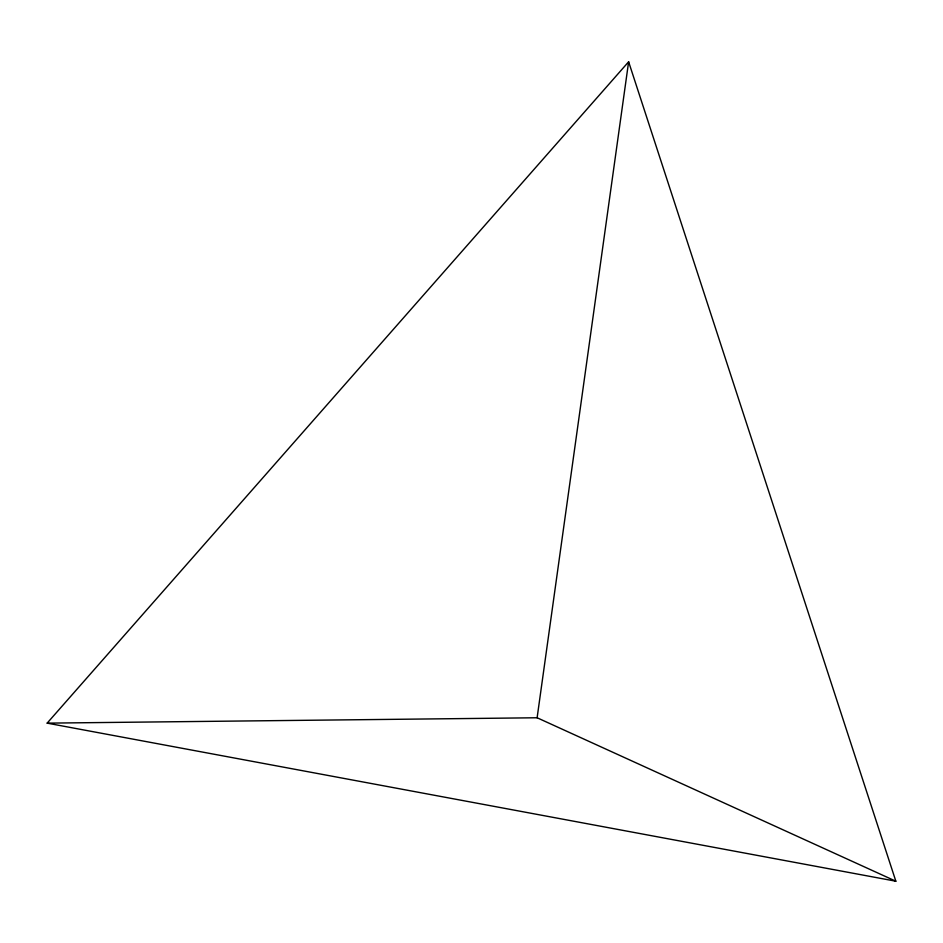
<?xml version="1.0" encoding="UTF-8"?>
<svg xmlns="http://www.w3.org/2000/svg" width="943" height="943" viewBox="0 0 943 943"><rect width="100%" height="100%" fill="white"/><g stroke="black" fill="none" stroke-linecap="round" stroke-linejoin="round"><path stroke-width="1.41" d="M895.85 881.21L537.121 717.764L628.627 61.79L47.15 723.14L895.85 881.21L628.627 61.79M47.15 723.14L537.121 717.764"/></g></svg>
